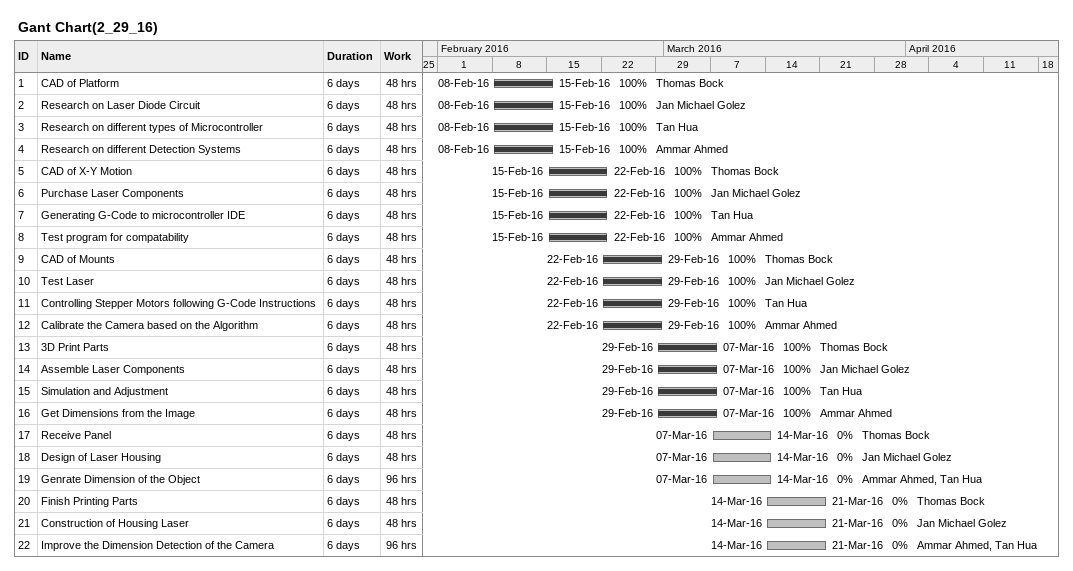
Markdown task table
Gant Chart(2_29_16)

| ID | Task | Duration | Start | Finish | Resources | % complete | Work (h) |
|---|---|---|---|---|---|---|---|
| 1 | CAD of Platform | 6d | 2016-02-08 | 2016-02-15 | Thomas Bock | 100 | 48 |
| 2 | Research on Laser Diode Circuit | 6d | 2016-02-08 | 2016-02-15 | Jan Michael Golez | 100 | 48 |
| 3 | Research on different types of Microcontroller | 6d | 2016-02-08 | 2016-02-15 | Tan Hua | 100 | 48 |
| 4 | Research on different Detection Systems | 6d | 2016-02-08 | 2016-02-15 | Ammar Ahmed | 100 | 48 |
| 5 | CAD of X-Y Motion | 6d | 2016-02-15 | 2016-02-22 | Thomas Bock | 100 | 48 |
| 6 | Purchase Laser Components | 6d | 2016-02-15 | 2016-02-22 | Jan Michael Golez | 100 | 48 |
| 7 | Generating G-Code to microcontroller IDE | 6d | 2016-02-15 | 2016-02-22 | Tan Hua | 100 | 48 |
| 8 | Test program for compatability | 6d | 2016-02-15 | 2016-02-22 | Ammar Ahmed | 100 | 48 |
| 9 | CAD of Mounts | 6d | 2016-02-22 | 2016-02-29 | Thomas Bock | 100 | 48 |
| 10 | Test Laser | 6d | 2016-02-22 | 2016-02-29 | Jan Michael Golez | 100 | 48 |
| 11 | Controlling Stepper Motors following G-Code Instructions | 6d | 2016-02-22 | 2016-02-29 | Tan Hua | 100 | 48 |
| 12 | Calibrate the Camera based on the Algorithm | 6d | 2016-02-22 | 2016-02-29 | Ammar Ahmed | 100 | 48 |
| 13 | 3D Print Parts | 6d | 2016-02-29 | 2016-03-07 | Thomas Bock | 100 | 48 |
| 14 | Assemble Laser Components | 6d | 2016-02-29 | 2016-03-07 | Jan Michael Golez | 100 | 48 |
| 15 | Simulation and Adjustment | 6d | 2016-02-29 | 2016-03-07 | Tan Hua | 100 | 48 |
| 16 | Get Dimensions from the Image | 6d | 2016-02-29 | 2016-03-07 | Ammar Ahmed | 100 | 48 |
| 17 | Receive Panel | 6d | 2016-03-07 | 2016-03-14 | Thomas Bock | 0 | 48 |
| 18 | Design of Laser Housing | 6d | 2016-03-07 | 2016-03-14 | Jan Michael Golez | 0 | 48 |
| 19 | Genrate Dimension of the Object | 6d | 2016-03-07 | 2016-03-14 | Ammar Ahmed, Tan Hua | 0 | 96 |
| 20 | Finish Printing Parts | 6d | 2016-03-14 | 2016-03-21 | Thomas Bock | 0 | 48 |
| 21 | Construction of Housing Laser | 6d | 2016-03-14 | 2016-03-21 | Jan Michael Golez | 0 | 48 |
| 22 | Improve the Dimension Detection of the Camera | 6d | 2016-03-14 | 2016-03-21 | Ammar Ahmed, Tan Hua | 0 | 96 |
